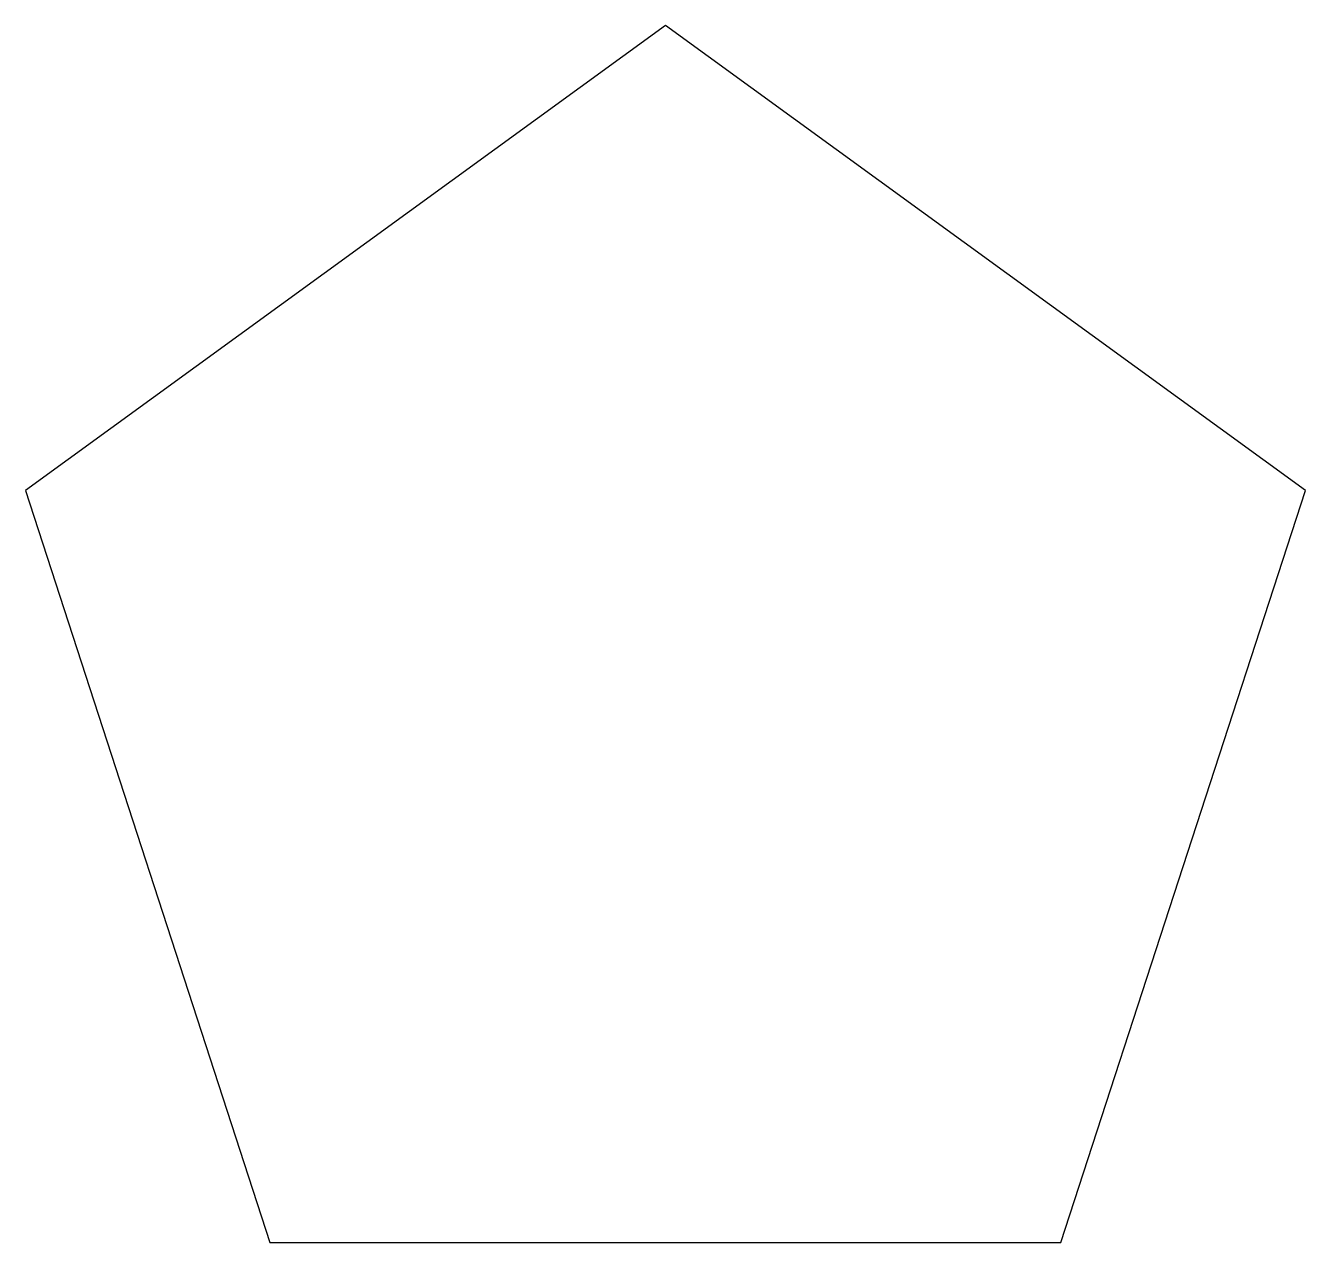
# Model space of a CAD drawing. Header units: millimetres. Extents: x 9.04 to 11.29, y 12.45 to 14.58.
import ezdxf

# ---------------------------------------------------------------- set-up
doc = ezdxf.new("R2010")
doc.units = ezdxf.units.MM

msp = doc.modelspace()

# ---------------------------------------------------------------- linework, layer by layer
at = {"color": 2, "true_color": 0xf1eb1f}
msp.add_lwpolyline([(10.1661, 14.5811), (9.0439, 13.7658), (9.4725, 12.4465), (10.8597, 12.4465), (11.2884, 13.7658)], close=True, dxfattribs=at)

doc.saveas('drawing.dxf')
